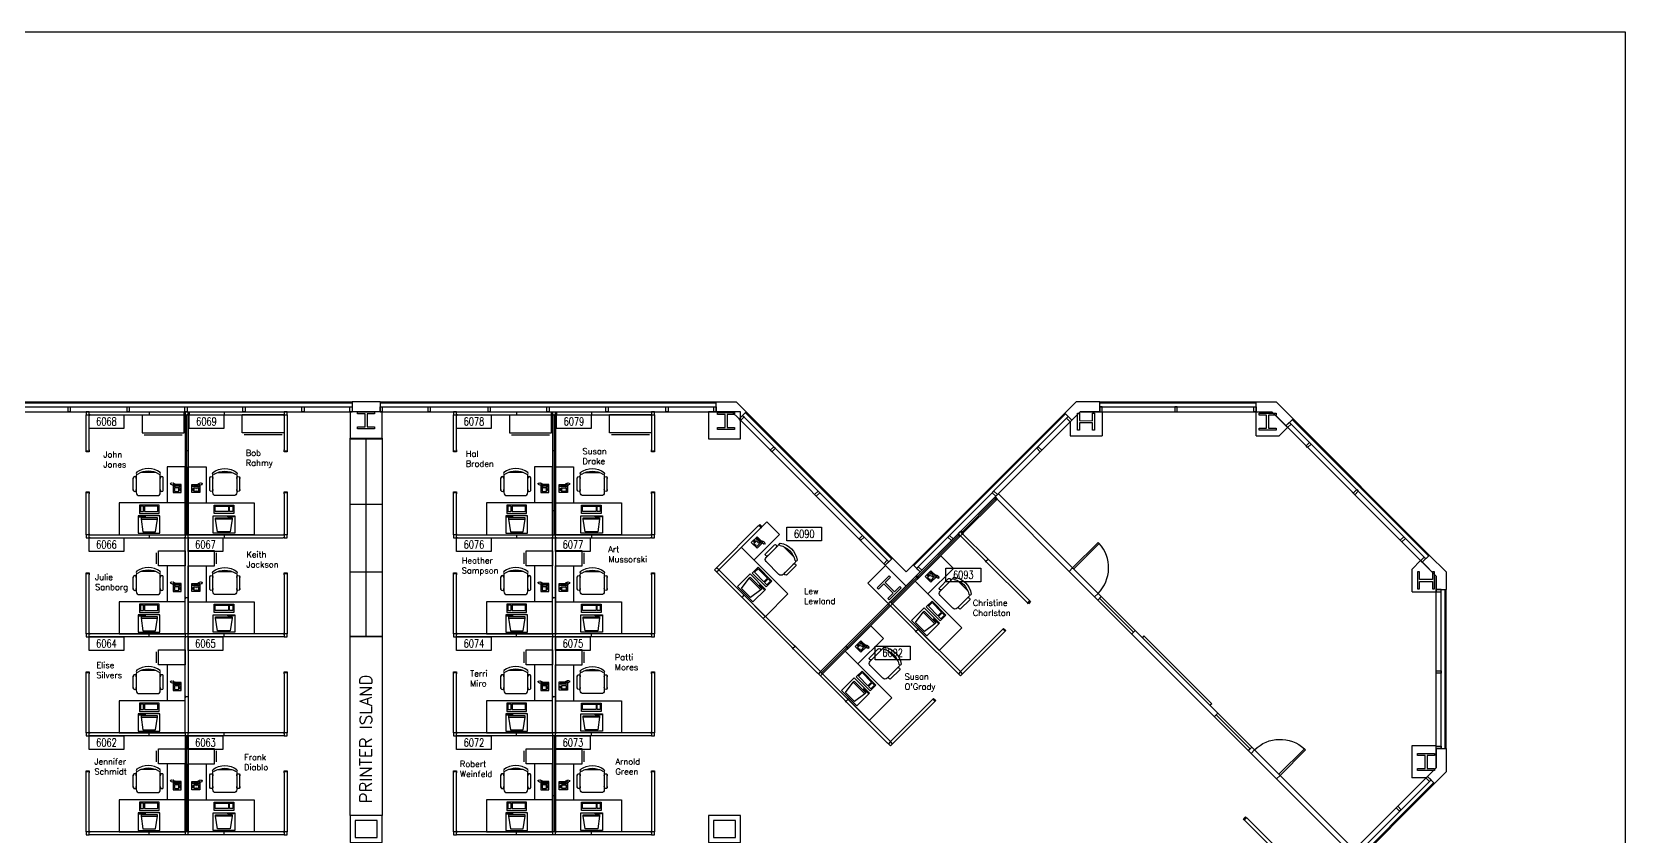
# Model space of a CAD drawing. Header units: inches. Extents: x 619 to 14864, y 611 to 3754.
# Drawn here: x 9344 to 10938, y 2950 to 3754 of the extents above; entities that cross this region are included whole.
import ezdxf
from ezdxf.enums import TextEntityAlignment as Align

# ---------------------------------------------------------------- set-up
doc = ezdxf.new("R2010")
doc.units = ezdxf.units.IN
doc.header["$MEASUREMENT"] = 0
doc.layers.get('0').update_dxf_attribs({"linetype": 'CONTINUOUS'})
for name, color, linetype in [('CHAIRS', 4, 'CONTINUOUS'), ('CPU', 6, 'CONTINUOUS'), ('E-B-FURR', 6, 'CONTINUOUS'), ('E-B-GLAZ', 8, 'CONTINUOUS'), ('E-B-MULL', 8, 'CONTINUOUS'), ('E-B-SHEL', 2, 'CONTINUOUS'), ('E-C-HEAD', 5, 'CONTINUOUS'), ('E-F-DOOR', 3, 'CONTINUOUS'), ('E-S-COLM', 8, 'CONTINUOUS'), ('EMPLOYEE', 1, 'CONTINUOUS'), ('FILE_CABINETS', 1, 'CONTINUOUS'), ('Frame', 10, 'CONTINUOUS'), ('FURNITURE', 3, 'CONTINUOUS'), ('PANELS_201', 6, 'CONTINUOUS'), ('PHONES', 4, 'CONTINUOUS'), ('PRINTER_ISLAND', 7, 'CONTINUOUS'), ('RMNUM', 40, 'CONTINUOUS')]:
    doc.layers.add(name, color=color, linetype=linetype)
doc.styles.add('ARCHITXT', font='simplex.shx')
doc.styles.add('ROMANS', font='romans', dxfattribs={"width": 0.75, "height": 8})

# ---------------------------------------------------------------- blocks, each defined once
blk = doc.blocks.new('DR-36')
for p, q in [((0, 36), (0, 0)), ((0, 36), (1.5, 36)), ((1.5, 36), (1.5, 0)), ((0, 0), (1.5, 0))]:
    blk.add_line(p, q)
blk.add_arc((0, 0), 36, 0, 87.6141)
blk = doc.blocks.new('RMNUM')
at = {"layer": 'RMNUM'}
blk.add_lwpolyline([(-16.33354, 6.674702), (18.388073, 6.674702), (18.388073, -6.982766), (-16.33354, -6.982766), (-16.33354, 6.674702)], dxfattribs=at)
at = {"layer": 'RMNUM', "style": 'ROMANS', "width": 0.75}
blk.add_attdef('NUMBER', text='', height=8, dxfattribs=at).set_placement((1.027267, 0.114097), align=Align.MIDDLE_CENTER)
blk = doc.blocks.new('RECTANG')
for p, q in [((1, 1), (0, 1)), ((0, 1), (0, 0)), ((1, 0), (1, 1)), ((0, 0), (1, 0))]:
    blk.add_line(p, q)
blk = doc.blocks.new('IBMAT', base_point=(61, 306))
for p, q in [((75, 307), (75, 306)), ((81, 307), (75, 307)), ((81, 306), (81, 307))]:
    blk.add_line(p, q)
at = {"xscale": 21, "yscale": 17, "zscale": 21}
blk.add_blockref('RECTANG', (61, 306), dxfattribs=at)
blk = doc.blocks.new('KEYBOARD', base_point=(60, 294))
for p, xscale, yscale, zscale in [((60, 294), 19, 8, 19), ((61, 295), 13, 5, 13), ((75, 295), 3, 5, 3)]:
    blk.add_blockref('RECTANG', p, dxfattribs=dict(xscale=xscale, yscale=yscale, zscale=zscale))
blk = doc.blocks.new('COMPUTER')
for p, q in [((-6.6, 16.2), (-8.5, 3.5)), ((6.1, 16.2), (-6.6, 16.2)), ((8, 3.5), (6.1, 16.2)), ((-8.5, 3.5), (-8.5, 2)), ((8, 3.5), (-8.5, 3.5)), ((-8.5, 2), (8, 2)), ((8, 2), (8, 3.5))]:
    blk.add_line(p, q)
at = {"xscale": 1.033846153846154, "yscale": 1.033846153846154, "zscale": 1.033846153846154}
for name, p in [('IBMAT', (-10.9, 0)), ('KEYBOARD', (-10, -10.5))]:
    blk.add_blockref(name, p, dxfattribs=at)
blk = doc.blocks.new('DESK2')
for p, q in [((33, 0), (-33, 0)), ((-33, 0), (-33, -68)), ((33, -32), (33, 0)), ((-33, -32), (33, -32)), ((-15, -68), (-15, -32)), ((-33, -68), (-15, -68))]:
    blk.add_line(p, q)
blk = doc.blocks.new('CHAIR7')
for p, q in [((0, 9), (0, -9)), ((20, 12), (3, 12)), ((5.1, 15), (17.9, 15)), ((23, -7.4), (23, 7.4)), ((3, -12), (20, -12)), ((5.1, -15), (17.9, -15))]:
    blk.add_line(p, q)
for centre, radius, start, end in [((3, 9), 3, 90, 180), ((5.6, 13.5), 1.56, 73.7398, 286.2602), ((17.4, 13.5), 1.56, 253.7398, 106.2602), ((20, 9), 3, 62.4156, 90), ((22.3, 11.1), 1.1, 53.3099, 212.0274), ((4.8, 0), 19.6, 327.5758, 32.4242), ((7, 0), 20, 323.1301, 36.8699), ((3, -9), 3, 180, 270), ((5.6, -13.5), 1.56, 73.7398, 286.2602), ((17.4, -13.5), 1.56, 253.7398, 106.2602), ((20, -9), 3, 270, 297.5844), ((22.3, -11.1), 1.1, 147.9726, 306.6901)]:
    blk.add_arc(centre, radius, start, end)
blk = doc.blocks.new('FNPHONE')
for p, q in [((-9.1, 0.2), (-9.7, 0)), ((-8.9, 0.6), (-9.5, 0.4)), ((-8.7, 1), (-9.3, 0.8)), ((-8.5, 1.4), (-9.1, 1.2)), ((-8.3, 1.8), (-8.9, 1.6)), ((-7.1, 0.6), (-7.5, -0.6)), ((-7.3, 6.5), (-7.3, 1.5)), ((-6.3, 6.5), (-6.3, 1.5)), ((-3.9, 4.8), (-3.9, 4.8)), ((-3.9, 3.9), (-3.9, 3.9)), ((-3.9, 3), (-3.9, 3)), ((-3.9, 2), (-3.9, 2)), ((-2.9, 4.8), (-2.9, 4.8)), ((-2.9, 3.9), (-2.9, 3.9)), ((-2.9, 3), (-2.9, 3)), ((-2.9, 2), (-2.9, 2)), ((-2, 4.8), (-2, 4.8)), ((-2, 3.9), (-2, 3.9)), ((-2, 3), (-2, 3)), ((-2, 2), (-2, 2)), ((-9.3, -0.2), (-9.9, -0.4)), ((-9.3, -0.6), (-9.9, -0.8)), ((-9.3, -1), (-9.9, -1.2)), ((-9.3, -1.4), (-9.9, -1.6)), ((-9.1, -1.8), (-9.7, -2)), ((-8.9, -2.2), (-9.5, -2.4)), ((-8.4, -2.5), (-9, -2.7)), ((-7.9, -2), (-8.5, -2.2)), ((-7.7, -1.6), (-8.3, -1.8)), ((-7.5, -1.2), (-8.1, -1.4)), ((-7.3, -0.8), (-7.9, -1))]:
    blk.add_line(p, q)
for centre, start, end in [((-6.8, 6.5), 298.4915, 241.5085), ((-6.8, 1.5), 118.4915, 61.5085)]:
    blk.add_arc(centre, 1.05, start, end)
for p, xscale, yscale, zscale in [((-8.2, 0), 8.20528234483245, 8.104073169521023, 8.20528234483245), ((-4.8, 1.3), 3.75, 4.375, 3.75), ((-4, 6.7), 2.03125, 0.46875, 2.03125)]:
    blk.add_blockref('RECTANG', p, dxfattribs=dict(xscale=xscale, yscale=yscale, zscale=zscale))
blk = doc.blocks.new('FC15X27A')
for p, q in [((7.53125, 0), (-7.53125, 0)), ((-7.53125, 0), (-7.53125, -26.5)), ((7.53125, -26.5), (7.53125, 0)), ((-7.53125, -26.5), (7.53125, -26.5)), ((-5.53125, -28.5), (5.53125, -28.5))]:
    blk.add_line(p, q)
blk = doc.blocks.new('FC42X18D')
for p, q in [((-21, 0), (-21, -18)), ((-21, 0), (21, 0)), ((21, -18), (21, 0)), ((-21, -18), (21, -18)), ((-19, -20), (19, -20))]:
    blk.add_line(p, q)

msp = doc.modelspace()

# ---------------------------------------------------------------- linework, layer by layer
at = {"layer": 'E-B-FURR'}
for p, q in [((9332.6, 3374), (9664.6, 3374)), ((9692.6, 3374), (10028.6, 3374)), ((10051.6, 3366.9), (10198.1, 3220.4)), ((10392.7, 3374), (10232.8, 3214)), ((10382.6, 3363.9), (10382.6, 3350)), ((10392.7, 3374), (10568.6, 3374)), ((10414.6, 3374), (10414.6, 3350)), ((10591.6, 3366.9), (10741.6, 3216.9)), ((10382.6, 3350), (10414.6, 3350)), ((10568.6, 3350), (10591.6, 3350)), ((10591.6, 3350), (10600, 3358.5)), ((10308.4, 3289.7), (10307.5, 3288.7)), ((10309.6, 3286.6), (10307.5, 3288.7)), ((10381.7, 3214.5), (10309.6, 3286.6)), ((10310, 3291.3), (10311, 3292.2)), ((10313.1, 3290.1), (10311, 3292.2)), ((10385.2, 3218), (10313.1, 3290.1)), ((10668.3, 3290.2), (10664.8, 3293.7)), ((10724.6, 3216.9), (10733.1, 3225.4)), ((10180.4, 3202.7), (10201, 3182.2)), ((10724.6, 3194), (10724.6, 3216.9)), ((10563.6, 3032.6), (10407.2, 3189)), ((10567.1, 3036.1), (10410.7, 3192.5)), ((10748.6, 3018.1), (10748.6, 3194)), ((10524.4, 3082.2), (10456.5, 3150.1)), ((10748.6, 3040), (10724.5, 3040)), ((10724.5, 3040), (10724.5, 3008)), ((10748.6, 3018.1), (10588.6, 2858.1)), ((10663.3, 2932.9), (10589.1, 3007.1)), ((10666.8, 2936.4), (10592.6, 3010.6)), ((10738.6, 3008), (10724.5, 3008))]:
    msp.add_line(p, q, dxfattribs=at)
for points in [[(9694.6, 3374), (9662.6, 3374), (9662.6, 3347), (9694.6, 3347)], [(10053.2, 3374), (10021.2, 3374), (10021.2, 3347), (10053.2, 3347)], [(9694.6, 2970.6), (9662.6, 2970.6), (9662.6, 2943.6), (9694.6, 2943.6)], [(9689.6, 2965.6), (9667.6, 2965.6), (9667.6, 2948.6), (9689.6, 2948.6)], [(10053.2, 2970.6), (10021.2, 2970.6), (10021.2, 2943.6), (10053.2, 2943.6)], [(10048.2, 2965.6), (10026.2, 2965.6), (10026.2, 2948.6), (10048.2, 2948.6)]]:
    msp.add_lwpolyline(points, close=True, dxfattribs=at)
for points in [[(10568.6, 3350), (10568.6, 3374), (10584.5, 3374), (10591.6, 3366.9)], [(10180.4, 3202.7), (10198.1, 3220.4)], [(10218.6, 3199.9), (10198.1, 3220.4)], [(10385.2, 3218), (10381.7, 3214.5)], [(10724.6, 3194), (10748.6, 3194), (10748.6, 3209.9), (10741.6, 3216.9)], [(10201, 3182.2), (10218.6, 3199.9)], [(10410.7, 3192.5), (10407.2, 3189)], [(10456.5, 3150.1), (10455, 3148.5)], [(10524.4, 3082.2), (10522.9, 3080.7)], [(10567.1, 3036.1), (10563.6, 3032.6)], [(10592.6, 3010.6), (10589.1, 3007.1)]]:
    msp.add_lwpolyline(points, dxfattribs=at)
at = {"layer": 'E-B-GLAZ'}
for p, q in [((9332.6, 3384), (9664.6, 3384)), ((9332.6, 3383), (9664.6, 3383)), ((9332.6, 3379), (9664.6, 3379)), ((9692.6, 3384), (10028.6, 3384)), ((9692.6, 3383), (10028.6, 3383)), ((9692.6, 3379), (10028.6, 3379)), ((10412.5, 3384), (10568.6, 3384)), ((10412.5, 3383), (10568.6, 3383)), ((10412.5, 3379), (10568.6, 3379)), ((10055.1, 3370.5), (10201.4, 3224.1)), ((10057.9, 3373.3), (10204.3, 3226.9)), ((10058.6, 3374), (10205, 3227.7)), ((10377.3, 3372.7), (10225.7, 3221.1)), ((10378, 3372), (10226.4, 3220.4)), ((10380.8, 3369.2), (10229.2, 3217.5)), ((10602.1, 3363.5), (10738.4, 3227.2)), ((10604.9, 3366.3), (10741.2, 3230)), ((10605.6, 3367), (10741.9, 3230.7)), ((10753.6, 3037.6), (10753.6, 3194)), ((10757.6, 3037.6), (10757.6, 3196.4)), ((10758.6, 3037.6), (10758.6, 3196.4)), ((10444.2, 3151.8), (10447.8, 3155.3)), ((10560.8, 3035.3), (10564.3, 3038.8)), ((10743.6, 3006.1), (10592.2, 2854.6)), ((10746.5, 3003.3), (10595, 2851.8)), ((10747.2, 3002.5), (10595.7, 2851.1))]:
    msp.add_line(p, q, dxfattribs=at)
for points in [[(10447.8, 3155.3), (10444.2, 3151.8), (10446.1, 3153.7), (10412.1, 3187.6), (10413.8, 3189.3), (10410.3, 3185.7)], [(10564.3, 3038.8), (10560.8, 3035.3), (10562.7, 3037.2), (10528.7, 3071.1), (10530.4, 3072.8), (10526.8, 3069.2)]]:
    msp.add_lwpolyline(points, dxfattribs=at)
at = {"layer": 'E-B-MULL'}
for points in [[(9382.9, 3379), (9382.9, 3374), (9380.6, 3374), (9380.6, 3379)], [(9441.9, 3379), (9441.9, 3374), (9439.6, 3374), (9439.6, 3379)], [(9499.8, 3379), (9499.8, 3374), (9497.5, 3374), (9497.5, 3379)], [(9557.6, 3379), (9557.6, 3374), (9555.4, 3374), (9555.4, 3379)], [(9616.6, 3379), (9616.6, 3374), (9614.4, 3374), (9614.4, 3379)], [(9664.6, 3379), (9664.6, 3374), (9662.4, 3374), (9662.4, 3379)], [(9694.9, 3379), (9694.9, 3374), (9692.6, 3374), (9692.6, 3379)], [(9742.9, 3379), (9742.9, 3374), (9740.6, 3374), (9740.6, 3379)], [(9802.9, 3379), (9802.9, 3374), (9800.6, 3374), (9800.6, 3379)], [(9861.8, 3379), (9861.8, 3374), (9859.5, 3374), (9859.5, 3379)], [(9920.6, 3379), (9920.6, 3374), (9918.4, 3374), (9918.4, 3379)], [(9980.6, 3379), (9980.6, 3374), (9978.4, 3374), (9978.4, 3379)], [(10028.6, 3379), (10028.6, 3374), (10026.4, 3374), (10026.4, 3379)], [(10412.5, 3379), (10412.5, 3374), (10414.8, 3374), (10414.8, 3379)], [(10487.5, 3379), (10487.5, 3374), (10489.8, 3374), (10489.8, 3379)], [(10568.6, 3379), (10568.6, 3374), (10566.4, 3374), (10566.4, 3379)], [(10056.7, 3368.9), (10053.2, 3365.3), (10051.6, 3366.9), (10055.1, 3370.5)], [(10379.2, 3367.6), (10382.7, 3364.1), (10384.3, 3365.7), (10380.8, 3369.2)], [(10603.6, 3361.8), (10600.1, 3358.3), (10598.5, 3359.9), (10602, 3363.4)], [(10088, 3337.6), (10084.4, 3334), (10082.9, 3335.6), (10086.4, 3339.2)], [(10349.3, 3337.6), (10352.8, 3334), (10354.4, 3335.6), (10350.9, 3339.2)], [(10623.7, 3341.8), (10620.2, 3338.3), (10618.6, 3339.9), (10622.1, 3343.4)], [(10132.4, 3293.2), (10128.8, 3289.7), (10127.2, 3291.3), (10130.8, 3294.8)], [(10304.9, 3293.2), (10308.4, 3289.7), (10310, 3291.3), (10306.5, 3294.8)], [(10670.9, 3294.7), (10667.4, 3291.1), (10665.8, 3292.7), (10669.3, 3296.3)], [(10175.1, 3250.4), (10171.6, 3246.9), (10173.2, 3245.3), (10176.7, 3248.8)], [(10262.1, 3250.4), (10265.7, 3246.9), (10264.1, 3245.3), (10260.5, 3248.8)], [(10716.5, 3249.1), (10712.9, 3245.6), (10714.5, 3244), (10718.1, 3247.5)], [(10201.4, 3224.1), (10197.9, 3220.6), (10196.3, 3222.2), (10199.8, 3225.7)], [(10229.2, 3217.5), (10232.8, 3214), (10234.4, 3215.6), (10230.8, 3219.1)], [(10738.4, 3227.3), (10734.9, 3223.8), (10733.3, 3225.3), (10736.9, 3228.9)], [(10753.6, 3196.4), (10748.6, 3196.4), (10748.6, 3194.1), (10753.6, 3194.1)], [(10753.6, 3112.9), (10748.6, 3112.9), (10748.6, 3115.1), (10753.6, 3115.1)], [(10753.6, 3037.6), (10748.6, 3037.6), (10748.6, 3039.8), (10753.6, 3039.8)], [(10742.1, 3004.5), (10738.5, 3008), (10740.1, 3009.6), (10743.6, 3006.1)], [(10712.2, 2974.7), (10708.7, 2978.2), (10710.3, 2979.8), (10713.8, 2976.2)]]:
    msp.add_lwpolyline(points, close=True, dxfattribs=at)
at = {"layer": 'E-B-SHEL'}
for p, q in [((9664.6, 3384), (9664.6, 3374)), ((9692.6, 3384), (9664.6, 3384)), ((9692.6, 3384), (9692.6, 3374)), ((10028.6, 3374), (10028.6, 3384)), ((10028.6, 3384), (10048.6, 3384)), ((10058.6, 3374), (10048.6, 3384)), ((10377.3, 3372.7), (10388.6, 3384)), ((10412.5, 3384), (10388.6, 3384)), ((10412.5, 3374), (10412.5, 3384)), ((10568.6, 3374), (10568.6, 3384)), ((10568.6, 3384), (10588.6, 3384)), ((10605.6, 3367), (10588.6, 3384)), ((9692.6, 3374), (9664.6, 3374)), ((10028.6, 3374), (10044.5, 3374)), ((10051.6, 3366.9), (10044.5, 3374)), ((10051.6, 3366.9), (10058.6, 3374)), ((10384.3, 3365.7), (10377.3, 3372.7)), ((10384.3, 3365.7), (10392.8, 3374)), ((10412.5, 3374), (10392.8, 3374)), ((10568.6, 3374), (10584.5, 3374)), ((10598.5, 3360), (10584.5, 3374)), ((10598.5, 3359.9), (10605.6, 3367)), ((10205, 3227.7), (10197.9, 3220.6)), ((10197.9, 3220.6), (10218.6, 3199.9)), ((10205, 3227.7), (10218.6, 3214)), ((10225.7, 3221.1), (10218.6, 3214)), ((10225.7, 3221.1), (10232.8, 3214)), ((10742, 3230.8), (10734.9, 3223.8)), ((10748.6, 3209.9), (10735, 3223.7)), ((10758.6, 3214), (10741.9, 3230.7)), ((10232.8, 3214), (10218.6, 3199.9)), ((10748.6, 3209.9), (10748.6, 3194)), ((10758.6, 3214), (10758.6, 3196.4)), ((10748.6, 3196.4), (10758.6, 3196.4)), ((10748.6, 3037.6), (10758.6, 3037.6)), ((10748.6, 3037.6), (10748.6, 3018.1)), ((10758.6, 3037.6), (10758.6, 3014)), ((10740.1, 3009.6), (10748.6, 3018.1)), ((10747.2, 3002.5), (10758.6, 3014)), ((10740.1, 3009.6), (10747.2, 3002.5))]:
    msp.add_line(p, q, dxfattribs=at)
at = {"layer": 'E-C-HEAD'}
for p, q in [((10381.6, 3214.5), (10407.1, 3189)), ((10410.6, 3192.5), (10385.2, 3218)), ((10589.1, 3007), (10563.6, 3032.5)), ((10567.2, 3036), (10592.6, 3010.6))]:
    msp.add_line(p, q, dxfattribs=at)
at = {"layer": 'E-S-COLM'}
for points in [[(9670.1, 3372.1), (9670.1, 3374.1), (9687.1, 3374), (9687.1, 3372), (9679.6, 3372.1), (9679.6, 3359.1), (9687.1, 3359), (9687.1, 3357), (9670.1, 3357.1), (9670.1, 3359.1), (9677.6, 3359.1), (9677.6, 3372.1)], [(10030.1, 3371.5), (10030.1, 3373.5), (10047.1, 3373.5), (10047.1, 3371.5), (10039.6, 3371.5), (10039.6, 3358.5), (10047.1, 3358.5), (10047.1, 3356.5), (10030.1, 3356.5), (10030.1, 3358.5), (10037.6, 3358.5), (10037.6, 3371.5)], [(10030.1, 3371.5), (10030.1, 3373.5), (10047.1, 3373.5), (10047.1, 3371.5), (10039.6, 3371.5), (10039.6, 3358.5), (10047.1, 3358.5), (10047.1, 3356.5), (10030.1, 3356.5), (10030.1, 3358.5), (10037.6, 3358.5), (10037.6, 3371.5)], [(10392.1, 3355.7), (10390.1, 3355.7), (10390.1, 3372.7), (10392.1, 3372.7), (10392.1, 3365.2), (10405.1, 3365.1), (10405.1, 3372.6), (10407.1, 3372.6), (10407.1, 3355.6), (10405.1, 3355.6), (10405.1, 3363.1), (10392.1, 3363.2)], [(10571.6, 3370.7), (10571.6, 3372.7), (10588.6, 3372.7), (10588.6, 3370.7), (10581.1, 3370.7), (10581.1, 3357.7), (10588.6, 3357.7), (10588.6, 3355.7), (10571.6, 3355.7), (10571.6, 3357.7), (10579.1, 3357.7), (10579.1, 3370.7)], [(10212.3, 3199.5), (10213.7, 3198.1), (10201.7, 3186.1), (10200.3, 3187.5), (10205.6, 3192.8), (10196.4, 3202), (10191.1, 3196.7), (10189.7, 3198.1), (10201.7, 3210.1), (10203.1, 3208.7), (10197.8, 3203.4), (10207, 3194.2)], [(10745.1, 3197), (10747.1, 3197), (10747.1, 3214), (10745.1, 3214), (10745.1, 3206.5), (10732.1, 3206.5), (10732.1, 3214), (10730.1, 3214), (10730.1, 3197), (10732.1, 3197), (10732.1, 3204.5), (10745.1, 3204.5)], [(10730.1, 3030.5), (10730.1, 3032.5), (10747.1, 3032.5), (10747.1, 3030.5), (10739.6, 3030.5), (10739.6, 3017.5), (10747.1, 3017.5), (10747.1, 3015.5), (10730.1, 3015.5), (10730.1, 3017.5), (10737.6, 3017.5), (10737.6, 3030.5)]]:
    msp.add_lwpolyline(points, close=True, dxfattribs=at)
at = {"layer": 'FILE_CABINETS'}
for p, q in [((9678.8, 3149.3), (9678.6, 3347.6)), ((9662.6, 3281.7), (9694.7, 3281.7)), ((9662.9, 3214.1), (9694.8, 3214.1))]:
    msp.add_line(p, q, dxfattribs=at)
msp.add_lwpolyline([(9662.6, 3149.3), (9662.6, 3347.6), (9694.6, 3347.6), (9694.9, 3149.3)], close=True, dxfattribs=at)
at = {"layer": 'Frame', "lineweight": -3}
msp.add_lwpolyline([(7993.6, 3753.9), (10937.7, 3753.9), (10937.7, 610.7), (7993.6, 610.7)], close=True, dxfattribs=at)
at = {"layer": 'PANELS_201', "linetype": 'Continuous'}
for p, q in [((9460.6, 3374), (9462.6, 3374)), ((9460.6, 3371), (9462.6, 3371)), ((9461.6, 3374), (9461.6, 3371)), ((9497.6, 3374), (9497.6, 3371)), ((9500.6, 3371), (9500.6, 3374)), ((9535.6, 3374), (9537.6, 3374)), ((9535.6, 3371), (9537.6, 3371)), ((9536.6, 3374), (9536.6, 3371)), ((9828.1, 3374), (9830.1, 3374)), ((9828.1, 3371), (9830.1, 3371)), ((9829.1, 3374), (9829.1, 3371)), ((9865.1, 3374), (9865.1, 3371)), ((9868.1, 3371), (9868.1, 3374)), ((9903.1, 3374), (9905.1, 3374)), ((9903.1, 3371), (9905.1, 3371)), ((9904.1, 3374), (9904.1, 3371)), ((10271, 3252.2), (10273.1, 3250.1)), ((10275.2, 3252.2), (10273.1, 3254.3)), ((9497.6, 3189), (9497.6, 3247)), ((9500.6, 3247), (9500.6, 3189)), ((9865.1, 3189), (9865.1, 3247)), ((9868.1, 3247), (9868.1, 3189)), ((10230.7, 3207.6), (10228.5, 3209.8)), ((9497.6, 3153), (9497.6, 3187)), ((9500.6, 3187), (9500.6, 3153)), ((9865.1, 3153), (9865.1, 3187)), ((9868.1, 3187), (9868.1, 3153)), ((9497.6, 3090), (9497.6, 3148)), ((9500.6, 3148), (9500.6, 3090)), ((9865.1, 3090), (9865.1, 3148)), ((9868.1, 3148), (9868.1, 3090)), ((9497.6, 3054), (9497.6, 3088)), ((9500.6, 3088), (9500.6, 3054)), ((9865.1, 3054), (9865.1, 3088)), ((9868.1, 3088), (9868.1, 3054))]:
    msp.add_line(p, q, dxfattribs=at)
for points in [[(9401.6, 3374), (9398.6, 3374), (9398.6, 3371)], [(9398.6, 3370), (9398.6, 3371), (9401.6, 3371), (9401.6, 3370)], [(9398.6, 3336), (9398.6, 3370)], [(9402.6, 3371), (9401.6, 3371), (9401.6, 3374), (9402.6, 3374)], [(9401.6, 3336), (9401.6, 3370)], [(9402.6, 3374), (9460.6, 3374)], [(9402.6, 3371), (9460.6, 3371)], [(9462.6, 3374), (9496.6, 3374)], [(9462.6, 3371), (9496.6, 3371)], [(9498.6, 3371), (9497.6, 3371), (9496.6, 3371), (9496.6, 3374), (9498.6, 3374)], [(9496.6, 3374), (9497.6, 3374), (9497.6, 3371), (9496.6, 3371)], [(9497.6, 3374), (9500.6, 3374)], [(9497.6, 3370), (9497.6, 3371), (9500.6, 3371), (9500.6, 3370)], [(9497.6, 3370), (9497.6, 3336)], [(9499.1, 3371), (9499.1, 3335)], [(9499.6, 3374), (9500.6, 3374), (9501.6, 3374), (9501.6, 3371), (9499.6, 3371)], [(9501.6, 3371), (9500.6, 3371), (9500.6, 3374), (9501.6, 3374)], [(9500.6, 3370), (9500.6, 3336)], [(9501.6, 3374), (9535.6, 3374)], [(9501.6, 3371), (9535.6, 3371)], [(9537.6, 3374), (9595.6, 3374)], [(9537.6, 3371), (9595.6, 3371)], [(9595.6, 3374), (9596.6, 3374), (9596.6, 3371), (9595.6, 3371)], [(9599.6, 3371), (9599.6, 3374), (9596.6, 3374)], [(9596.6, 3370), (9596.6, 3371), (9599.6, 3371), (9599.6, 3370)], [(9596.6, 3370), (9596.6, 3336)], [(9599.6, 3370), (9599.6, 3336)], [(9769.1, 3374), (9766.1, 3374), (9766.1, 3371)], [(9766.1, 3370), (9766.1, 3371), (9769.1, 3371), (9769.1, 3370)], [(9766.1, 3336), (9766.1, 3370)], [(9770.1, 3371), (9769.1, 3371), (9769.1, 3374), (9770.1, 3374)], [(9769.1, 3336), (9769.1, 3370)], [(9770.1, 3374), (9828.1, 3374)], [(9770.1, 3371), (9828.1, 3371)], [(9830.1, 3374), (9864.1, 3374)], [(9830.1, 3371), (9864.1, 3371)], [(9864.1, 3374), (9865.1, 3374), (9865.1, 3371), (9864.1, 3371)], [(9866.1, 3371), (9865.1, 3371), (9864.1, 3371), (9864.1, 3374), (9866.1, 3374)], [(9865.1, 3374), (9868.1, 3374)], [(9865.1, 3370), (9865.1, 3371), (9868.1, 3371), (9868.1, 3370)], [(9865.1, 3370), (9865.1, 3336)], [(9866.6, 3371), (9866.6, 3335)], [(9867.1, 3374), (9868.1, 3374), (9869.1, 3374), (9869.1, 3371), (9867.1, 3371)], [(9869.1, 3371), (9868.1, 3371), (9868.1, 3374), (9869.1, 3374)], [(9868.1, 3370), (9868.1, 3336)], [(9869.1, 3374), (9903.1, 3374)], [(9869.1, 3371), (9903.1, 3371)], [(9905.1, 3374), (9963.1, 3374)], [(9905.1, 3371), (9963.1, 3371)], [(9963.1, 3374), (9964.1, 3374), (9964.1, 3371), (9963.1, 3371)], [(9967.1, 3371), (9967.1, 3374), (9964.1, 3374)], [(9964.1, 3370), (9964.1, 3371), (9967.1, 3371), (9967.1, 3370)], [(9964.1, 3370), (9964.1, 3336)], [(9967.1, 3370), (9967.1, 3336)], [(9401.6, 3336), (9401.6, 3335), (9401.6, 3334), (9398.6, 3334), (9398.6, 3336)], [(9398.6, 3335), (9401.6, 3335)], [(9497.6, 3336), (9497.6, 3334)], [(9500.6, 3335), (9497.6, 3335)], [(9497.6, 3334), (9497.6, 3276)], [(9499.1, 3335), (9499.1, 3275)], [(9500.6, 3336), (9500.6, 3334)], [(9500.6, 3334), (9500.6, 3276)], [(9599.6, 3336), (9599.6, 3335), (9599.6, 3334), (9596.6, 3334), (9596.6, 3336)], [(9596.6, 3335), (9599.6, 3335)], [(9769.1, 3336), (9769.1, 3335), (9769.1, 3334), (9766.1, 3334), (9766.1, 3336)], [(9766.1, 3335), (9769.1, 3335)], [(9865.1, 3336), (9865.1, 3334)], [(9868.1, 3335), (9865.1, 3335)], [(9865.1, 3334), (9865.1, 3276)], [(9866.6, 3335), (9866.6, 3275)], [(9868.1, 3336), (9868.1, 3334)], [(9868.1, 3334), (9868.1, 3276)], [(9967.1, 3336), (9967.1, 3335), (9967.1, 3334), (9964.1, 3334), (9964.1, 3336)], [(9964.1, 3335), (9967.1, 3335)], [(9398.6, 3292), (9398.6, 3293), (9398.6, 3294), (9401.6, 3294), (9401.6, 3292)], [(9401.6, 3293), (9398.6, 3293)], [(9398.6, 3252), (9398.6, 3292)], [(9401.6, 3252), (9401.6, 3292)], [(9596.6, 3292), (9596.6, 3293), (9596.6, 3294), (9599.6, 3294), (9599.6, 3292)], [(9599.6, 3293), (9596.6, 3293)], [(9596.6, 3292), (9596.6, 3252)], [(9599.6, 3292), (9599.6, 3252)], [(9766.1, 3292), (9766.1, 3293), (9766.1, 3294), (9769.1, 3294), (9769.1, 3292)], [(9769.1, 3293), (9766.1, 3293)], [(9766.1, 3252), (9766.1, 3292)], [(9769.1, 3252), (9769.1, 3292)], [(9964.1, 3292), (9964.1, 3293), (9964.1, 3294), (9967.1, 3294), (9967.1, 3292)], [(9967.1, 3293), (9964.1, 3293)], [(9964.1, 3292), (9964.1, 3252)], [(9967.1, 3292), (9967.1, 3252)], [(10273.8, 3255), (10306.3, 3287.5)], [(10274.1, 3253.2), (10308.1, 3287.2)], [(10275.9, 3252.9), (10308.4, 3285.4)], [(10306.4, 3287.7), (10307.1, 3288.4), (10307.9, 3289), (10309.9, 3286.8), (10308.4, 3285.5)], [(10309.1, 3286.1), (10307.1, 3288.4)], [(9497.6, 3276), (9497.6, 3274)], [(9500.6, 3275), (9497.6, 3275)], [(9497.6, 3274), (9497.6, 3252)], [(9499.1, 3275), (9499.1, 3251)], [(9500.6, 3276), (9500.6, 3274)], [(9500.6, 3274), (9500.6, 3252)], [(9865.1, 3276), (9865.1, 3274)], [(9868.1, 3275), (9865.1, 3275)], [(9865.1, 3274), (9865.1, 3252)], [(9866.6, 3275), (9866.6, 3251)], [(9868.1, 3276), (9868.1, 3274)], [(9868.1, 3274), (9868.1, 3252)], [(9401.6, 3252), (9401.6, 3251), (9398.6, 3251), (9398.6, 3252)], [(9398.6, 3251), (9398.6, 3248), (9401.6, 3248)], [(9402.6, 3248), (9401.6, 3248), (9401.6, 3251), (9402.6, 3251)], [(9402.6, 3251), (9460.6, 3251)], [(9460.6, 3251), (9462.6, 3251)], [(9461.6, 3251), (9461.6, 3248)], [(9462.6, 3251), (9496.6, 3251)], [(9496.6, 3251), (9497.6, 3251), (9497.6, 3248), (9496.6, 3248)], [(9497.6, 3252), (9497.6, 3251), (9500.6, 3251), (9500.6, 3252)], [(9501.6, 3248), (9500.6, 3248), (9500.6, 3251), (9501.6, 3251)], [(9501.6, 3251), (9535.6, 3251)], [(9535.6, 3251), (9537.6, 3251)], [(9536.6, 3251), (9536.6, 3248)], [(9537.6, 3251), (9595.6, 3251)], [(9595.6, 3251), (9596.6, 3251), (9596.6, 3248), (9595.6, 3248)], [(9599.6, 3252), (9599.6, 3251), (9596.6, 3251), (9596.6, 3252)], [(9596.6, 3248), (9599.6, 3248), (9599.6, 3251)], [(9769.1, 3252), (9769.1, 3251), (9766.1, 3251), (9766.1, 3252)], [(9766.1, 3251), (9766.1, 3248), (9769.1, 3248)], [(9770.1, 3248), (9769.1, 3248), (9769.1, 3251), (9770.1, 3251)], [(9770.1, 3251), (9828.1, 3251)], [(9828.1, 3251), (9830.1, 3251)], [(9829.1, 3251), (9829.1, 3248)], [(9830.1, 3251), (9864.1, 3251)], [(9864.1, 3251), (9865.1, 3251), (9865.1, 3248), (9864.1, 3248)], [(9865.1, 3252), (9865.1, 3251), (9868.1, 3251), (9868.1, 3252)], [(9869.1, 3248), (9868.1, 3248), (9868.1, 3251), (9869.1, 3251)], [(9869.1, 3251), (9903.1, 3251)], [(9903.1, 3251), (9905.1, 3251)], [(9904.1, 3251), (9904.1, 3248)], [(9905.1, 3251), (9963.1, 3251)], [(9963.1, 3251), (9964.1, 3251), (9964.1, 3248), (9963.1, 3248)], [(9967.1, 3252), (9967.1, 3251), (9964.1, 3251), (9964.1, 3252)], [(9964.1, 3248), (9967.1, 3248), (9967.1, 3251)], [(10029.8, 3218.9), (10070.8, 3260)], [(10032, 3216.8), (10073, 3257.8)], [(10070.8, 3260), (10071.6, 3260.7), (10072.3, 3261.4), (10074.4, 3259.3), (10073, 3257.8)], [(10073.7, 3258.5), (10071.6, 3260.7)], [(10229.2, 3210.5), (10270.3, 3251.5)], [(10229.6, 3208.7), (10272, 3251.1)], [(10273.8, 3250.8), (10273.1, 3250.1), (10272.4, 3249.4), (10270.3, 3251.5), (10271.7, 3252.9)], [(10270.3, 3251.5), (10271, 3252.2), (10273.1, 3250.1), (10272.4, 3249.4)], [(10271, 3252.2), (10273.1, 3254.3)], [(10272.4, 3253.6), (10273.1, 3254.3), (10273.8, 3255), (10275.9, 3252.9), (10274.5, 3251.5)], [(10275.9, 3252.9), (10275.2, 3252.2), (10273.1, 3254.3), (10273.8, 3255)], [(10273.8, 3249.4), (10273.1, 3250.1), (10275.2, 3252.2), (10275.9, 3251.5)], [(10300, 3227.4), (10275.9, 3251.5)], [(9402.6, 3248), (9460.6, 3248)], [(9460.6, 3248), (9462.6, 3248)], [(9462.6, 3248), (9496.6, 3248)], [(9497.6, 3247), (9497.6, 3248), (9500.6, 3248), (9500.6, 3247)], [(9501.6, 3248), (9535.6, 3248)], [(9535.6, 3248), (9537.6, 3248)], [(9537.6, 3248), (9595.6, 3248)], [(9770.1, 3248), (9828.1, 3248)], [(9828.1, 3248), (9830.1, 3248)], [(9830.1, 3248), (9864.1, 3248)], [(9865.1, 3247), (9865.1, 3248), (9868.1, 3248), (9868.1, 3247)], [(9869.1, 3248), (9903.1, 3248)], [(9903.1, 3248), (9905.1, 3248)], [(9905.1, 3248), (9963.1, 3248)], [(10231.4, 3208.3), (10272.4, 3249.4)], [(10297.8, 3225.3), (10273.8, 3249.4)], [(10032, 3216.8), (10031.3, 3216.1), (10029.1, 3218.2), (10029.8, 3218.9)], [(10299.2, 3223.9), (10297.8, 3225.3)], [(10298.5, 3224.6), (10300.7, 3226.7)], [(10340.3, 3182.9), (10299.2, 3223.9)], [(10301.4, 3226), (10300, 3227.4)], [(10342.4, 3185), (10301.4, 3226)], [(9398.6, 3211), (9398.6, 3212), (9398.6, 3213), (9401.6, 3213), (9401.6, 3211)], [(9401.6, 3212), (9398.6, 3212)], [(9398.6, 3153), (9398.6, 3211)], [(9401.6, 3153), (9401.6, 3211)], [(9596.6, 3211), (9596.6, 3212), (9596.6, 3213), (9599.6, 3213), (9599.6, 3211)], [(9599.6, 3212), (9596.6, 3212)], [(9596.6, 3211), (9596.6, 3153)], [(9599.6, 3211), (9599.6, 3153)], [(9766.1, 3211), (9766.1, 3212), (9766.1, 3213), (9769.1, 3213), (9769.1, 3211)], [(9769.1, 3212), (9766.1, 3212)], [(9766.1, 3153), (9766.1, 3211)], [(9769.1, 3153), (9769.1, 3211)], [(9964.1, 3211), (9964.1, 3212), (9964.1, 3213), (9967.1, 3213), (9967.1, 3211)], [(9967.1, 3212), (9964.1, 3212)], [(9964.1, 3211), (9964.1, 3153)], [(9967.1, 3211), (9967.1, 3153)], [(10029.1, 3218.2), (10027, 3216.1), (10029.1, 3214)], [(10029.8, 3213.3), (10029.1, 3214), (10031.3, 3216.1), (10032, 3215.4)], [(10053.9, 3189.3), (10029.8, 3213.3)], [(10056, 3191.4), (10032, 3215.4)], [(10203.8, 3185), (10227.8, 3209.1)], [(10204.1, 3183.2), (10229.6, 3208.7)], [(10205.9, 3182.9), (10229.9, 3206.9)], [(10227.8, 3209.1), (10228.5, 3209.8), (10229.2, 3210.5), (10231.4, 3208.3), (10229.9, 3206.9)], [(10227.8, 3209.1), (10229.2, 3210.5)], [(10228.5, 3209.8), (10230.7, 3207.6)], [(10229.9, 3206.9), (10231.4, 3208.3)], [(9497.6, 3189), (9497.6, 3187)], [(9500.6, 3188), (9497.6, 3188)], [(9500.6, 3189), (9500.6, 3187)], [(9865.1, 3189), (9865.1, 3187)], [(9868.1, 3188), (9865.1, 3188)], [(9868.1, 3189), (9868.1, 3187)], [(10055.3, 3187.8), (10053.9, 3189.3)], [(10054.6, 3188.5), (10056.7, 3190.7)], [(10075.1, 3168), (10055.3, 3187.8)], [(10057.4, 3190), (10056, 3191.4)], [(10077.2, 3170.2), (10057.4, 3190)], [(10159.2, 3140.5), (10200.2, 3181.5)], [(10159.6, 3138.7), (10202, 3181.1)], [(10161.4, 3138.3), (10202.4, 3179.4)], [(10200.2, 3181.5), (10201, 3182.2), (10203.1, 3180.1), (10202.4, 3179.4)], [(10201, 3182.2), (10203.1, 3184.3)], [(10205.9, 3182.9), (10205.2, 3182.2), (10203.1, 3184.3), (10203.8, 3185)], [(10203.8, 3179.4), (10203.1, 3180.1), (10205.2, 3182.2), (10205.9, 3181.5)], [(10227.8, 3155.3), (10203.8, 3179.4)], [(10229.9, 3157.4), (10205.9, 3181.5)], [(10341.7, 3185.7), (10342.4, 3185), (10343.1, 3184.3), (10341, 3182.2), (10339.6, 3183.6)], [(10340.3, 3182.9), (10342.4, 3185)], [(10076.5, 3166.6), (10075.1, 3168)], [(10075.8, 3167.3), (10077.9, 3169.5)], [(10104.8, 3138.3), (10076.5, 3166.6)], [(10078.6, 3168.7), (10077.2, 3170.2)], [(10106.9, 3140.5), (10078.6, 3168.7)], [(10229.2, 3153.9), (10227.8, 3155.3)], [(10228.5, 3154.6), (10230.7, 3156.7)], [(10231.4, 3156), (10229.9, 3157.4)], [(10272.4, 3115), (10231.4, 3156)], [(10314.8, 3156), (10273.8, 3115)], [(10314.8, 3156), (10315.5, 3156.7), (10316.2, 3157.4), (10318.3, 3155.3), (10316.9, 3153.9)], [(10317.6, 3154.6), (10315.5, 3156.7)], [(9401.6, 3153), (9401.6, 3152), (9398.6, 3152), (9398.6, 3153)], [(9398.6, 3152), (9398.6, 3149), (9401.6, 3149)], [(9402.6, 3149), (9401.6, 3149), (9401.6, 3152), (9402.6, 3152)], [(9460.6, 3152), (9402.6, 3152)], [(9460.6, 3149), (9402.6, 3149)], [(9462.6, 3152), (9460.6, 3152)], [(9462.6, 3149), (9460.6, 3149)], [(9461.6, 3149), (9461.6, 3152)], [(9496.6, 3152), (9462.6, 3152)], [(9496.6, 3149), (9462.6, 3149)], [(9496.6, 3152), (9497.6, 3152), (9497.6, 3149), (9496.6, 3149)], [(9500.6, 3153), (9500.6, 3152), (9497.6, 3152), (9497.6, 3153)], [(9500.6, 3148), (9500.6, 3149), (9497.6, 3149), (9497.6, 3148)], [(9501.6, 3149), (9500.6, 3149), (9500.6, 3152), (9501.6, 3152)], [(9535.6, 3152), (9501.6, 3152)], [(9535.6, 3149), (9501.6, 3149)], [(9537.6, 3152), (9535.6, 3152)], [(9537.6, 3149), (9535.6, 3149)], [(9536.6, 3149), (9536.6, 3152)], [(9595.6, 3152), (9537.6, 3152)], [(9595.6, 3149), (9537.6, 3149)], [(9595.6, 3152), (9596.6, 3152), (9596.6, 3149), (9595.6, 3149)], [(9599.6, 3153), (9599.6, 3152), (9596.6, 3152), (9596.6, 3153)], [(9596.6, 3149), (9599.6, 3149), (9599.6, 3152)], [(9769.1, 3153), (9769.1, 3152), (9766.1, 3152), (9766.1, 3153)], [(9766.1, 3152), (9766.1, 3149), (9769.1, 3149)], [(9770.1, 3149), (9769.1, 3149), (9769.1, 3152), (9770.1, 3152)], [(9828.1, 3152), (9770.1, 3152)], [(9828.1, 3149), (9770.1, 3149)], [(9830.1, 3152), (9828.1, 3152)], [(9830.1, 3149), (9828.1, 3149)], [(9829.1, 3149), (9829.1, 3152)], [(9864.1, 3152), (9830.1, 3152)], [(9864.1, 3149), (9830.1, 3149)], [(9864.1, 3152), (9865.1, 3152), (9865.1, 3149), (9864.1, 3149)], [(9868.1, 3153), (9868.1, 3152), (9865.1, 3152), (9865.1, 3153)], [(9868.1, 3148), (9868.1, 3149), (9865.1, 3149), (9865.1, 3148)], [(9869.1, 3149), (9868.1, 3149), (9868.1, 3152), (9869.1, 3152)], [(9903.1, 3152), (9869.1, 3152)], [(9903.1, 3149), (9869.1, 3149)], [(9905.1, 3152), (9903.1, 3152)], [(9905.1, 3149), (9903.1, 3149)], [(9904.1, 3149), (9904.1, 3152)], [(9963.1, 3152), (9905.1, 3152)], [(9963.1, 3149), (9905.1, 3149)], [(9963.1, 3152), (9964.1, 3152), (9964.1, 3149), (9963.1, 3149)], [(9967.1, 3153), (9967.1, 3152), (9964.1, 3152), (9964.1, 3153)], [(9964.1, 3149), (9967.1, 3149), (9967.1, 3152)], [(10105.5, 3137.6), (10107.6, 3139.8)], [(10108.3, 3139), (10106.9, 3140.5)], [(10132.4, 3115), (10108.3, 3139)], [(10133.8, 3115), (10157.8, 3139)], [(10157.8, 3139), (10159.2, 3140.5)], [(10158.5, 3139.8), (10160.7, 3137.6)], [(10270.3, 3112.9), (10229.2, 3153.9)], [(10316.9, 3153.9), (10275.9, 3112.9)], [(10106.2, 3136.9), (10104.8, 3138.3)], [(10130.2, 3112.9), (10106.2, 3136.9)], [(10134.1, 3113.2), (10159.6, 3138.7)], [(10135.9, 3112.9), (10159.9, 3136.9)], [(10159.9, 3136.9), (10161.4, 3138.3)], [(9398.6, 3112), (9398.6, 3113), (9398.6, 3114), (9401.6, 3114), (9401.6, 3112)], [(9401.6, 3113), (9398.6, 3113)], [(9398.6, 3054), (9398.6, 3112)], [(9401.6, 3054), (9401.6, 3112)], [(9596.6, 3112), (9596.6, 3113), (9596.6, 3114), (9599.6, 3114), (9599.6, 3112)], [(9599.6, 3113), (9596.6, 3113)], [(9596.6, 3112), (9596.6, 3054)], [(9599.6, 3112), (9599.6, 3054)], [(9766.1, 3112), (9766.1, 3113), (9766.1, 3114), (9769.1, 3114), (9769.1, 3112)], [(9769.1, 3113), (9766.1, 3113)], [(9766.1, 3054), (9766.1, 3112)], [(9769.1, 3054), (9769.1, 3112)], [(9964.1, 3112), (9964.1, 3113), (9964.1, 3114), (9967.1, 3114), (9967.1, 3112)], [(9967.1, 3113), (9964.1, 3113)], [(9964.1, 3112), (9964.1, 3054)], [(9967.1, 3112), (9967.1, 3054)], [(10132.4, 3115), (10133.1, 3114.3), (10131, 3112.2), (10130.2, 3112.9)], [(10133.1, 3110.1), (10131, 3112.2)], [(10135.9, 3112.9), (10135.2, 3112.2), (10133.1, 3114.3), (10133.8, 3115)], [(10133.8, 3109.3), (10133.1, 3110.1), (10135.2, 3112.2), (10135.9, 3111.5)], [(10157.8, 3085.3), (10133.8, 3109.3)], [(10159.9, 3087.4), (10135.9, 3111.5)], [(10272.4, 3115), (10273.1, 3114.3), (10271, 3112.2), (10270.3, 3112.9)], [(10271, 3112.2), (10273.1, 3110.1), (10275.2, 3112.2)], [(10275.9, 3112.9), (10275.2, 3112.2), (10273.1, 3114.3), (10273.8, 3115)], [(9497.6, 3090), (9497.6, 3088)], [(9500.6, 3089), (9497.6, 3089)], [(9500.6, 3090), (9500.6, 3088)], [(9865.1, 3090), (9865.1, 3088)], [(9868.1, 3089), (9865.1, 3089)], [(9868.1, 3090), (9868.1, 3088)], [(10159.2, 3083.9), (10157.8, 3085.3)], [(10158.5, 3084.6), (10160.7, 3086.7)], [(10200.2, 3042.9), (10159.2, 3083.9)], [(10161.4, 3086), (10159.9, 3087.4)], [(10202.4, 3045), (10161.4, 3086)], [(10244.8, 3086), (10203.8, 3045)], [(10246.9, 3083.9), (10205.9, 3042.9)], [(10244.8, 3086), (10245.5, 3086.7), (10246.2, 3087.4), (10248.3, 3085.3), (10246.9, 3083.9)], [(10247.6, 3084.6), (10245.5, 3086.7)], [(9401.6, 3054), (9401.6, 3053), (9398.6, 3053), (9398.6, 3054)], [(9398.6, 3053), (9398.6, 3050), (9401.6, 3050)], [(9402.6, 3050), (9401.6, 3050), (9401.6, 3053), (9402.6, 3053)], [(9460.6, 3053), (9402.6, 3053)], [(9460.6, 3050), (9402.6, 3050)], [(9462.6, 3053), (9460.6, 3053)], [(9462.6, 3050), (9460.6, 3050)], [(9461.6, 3050), (9461.6, 3053)], [(9496.6, 3053), (9462.6, 3053)], [(9496.6, 3050), (9462.6, 3050)], [(9496.6, 3053), (9497.6, 3053), (9497.6, 3050), (9496.6, 3050)], [(9500.6, 3054), (9500.6, 3053), (9497.6, 3053), (9497.6, 3054)], [(9500.6, 3049), (9500.6, 3050), (9497.6, 3050), (9497.6, 3049)], [(9497.6, 3049), (9497.6, 2991)], [(9499.1, 3050), (9499.1, 2990)], [(9501.6, 3050), (9500.6, 3050), (9500.6, 3053), (9501.6, 3053)], [(9500.6, 3049), (9500.6, 2991)], [(9535.6, 3053), (9501.6, 3053)], [(9535.6, 3050), (9501.6, 3050)], [(9537.6, 3053), (9535.6, 3053)], [(9537.6, 3050), (9535.6, 3050)], [(9536.6, 3050), (9536.6, 3053)], [(9595.6, 3053), (9537.6, 3053)], [(9595.6, 3050), (9537.6, 3050)], [(9595.6, 3053), (9596.6, 3053), (9596.6, 3050), (9595.6, 3050)], [(9599.6, 3054), (9599.6, 3053), (9596.6, 3053), (9596.6, 3054)], [(9596.6, 3050), (9599.6, 3050), (9599.6, 3053)], [(9769.1, 3054), (9769.1, 3053), (9766.1, 3053), (9766.1, 3054)], [(9766.1, 3053), (9766.1, 3050), (9769.1, 3050)], [(9770.1, 3050), (9769.1, 3050), (9769.1, 3053), (9770.1, 3053)], [(9828.1, 3053), (9770.1, 3053)], [(9828.1, 3050), (9770.1, 3050)], [(9830.1, 3053), (9828.1, 3053)], [(9830.1, 3050), (9828.1, 3050)], [(9829.1, 3050), (9829.1, 3053)], [(9864.1, 3053), (9830.1, 3053)], [(9864.1, 3050), (9830.1, 3050)], [(9864.1, 3053), (9865.1, 3053), (9865.1, 3050), (9864.1, 3050)], [(9868.1, 3054), (9868.1, 3053), (9865.1, 3053), (9865.1, 3054)], [(9868.1, 3049), (9868.1, 3050), (9865.1, 3050), (9865.1, 3049)], [(9865.1, 3049), (9865.1, 2991)], [(9866.6, 3050), (9866.6, 2990)], [(9869.1, 3050), (9868.1, 3050), (9868.1, 3053), (9869.1, 3053)], [(9868.1, 3049), (9868.1, 2991)], [(9903.1, 3053), (9869.1, 3053)], [(9903.1, 3050), (9869.1, 3050)], [(9905.1, 3053), (9903.1, 3053)], [(9905.1, 3050), (9903.1, 3050)], [(9904.1, 3050), (9904.1, 3053)], [(9963.1, 3053), (9905.1, 3053)], [(9963.1, 3050), (9905.1, 3050)], [(9963.1, 3053), (9964.1, 3053), (9964.1, 3050), (9963.1, 3050)], [(9967.1, 3054), (9967.1, 3053), (9964.1, 3053), (9964.1, 3054)], [(9964.1, 3050), (9967.1, 3050), (9967.1, 3053)], [(10202.4, 3045), (10203.1, 3044.3), (10201, 3042.2), (10200.2, 3042.9)], [(10205.9, 3042.9), (10205.2, 3042.2), (10203.1, 3044.3), (10203.8, 3045)], [(10201, 3042.2), (10203.1, 3040.1), (10205.2, 3042.2)], [(9398.6, 3013), (9398.6, 3014), (9398.6, 3015), (9401.6, 3015), (9401.6, 3013)], [(9401.6, 3014), (9398.6, 3014)], [(9398.6, 2955), (9398.6, 3013)], [(9401.6, 2955), (9401.6, 3013)], [(9596.6, 3013), (9596.6, 3014), (9596.6, 3015), (9599.6, 3015), (9599.6, 3013)], [(9599.6, 3014), (9596.6, 3014)], [(9596.6, 3013), (9596.6, 2955)], [(9599.6, 3013), (9599.6, 2955)], [(9766.1, 3013), (9766.1, 3014), (9766.1, 3015), (9769.1, 3015), (9769.1, 3013)], [(9769.1, 3014), (9766.1, 3014)], [(9766.1, 2955), (9766.1, 3013)], [(9769.1, 2955), (9769.1, 3013)], [(9964.1, 3013), (9964.1, 3014), (9964.1, 3015), (9967.1, 3015), (9967.1, 3013)], [(9967.1, 3014), (9964.1, 3014)], [(9964.1, 3013), (9964.1, 2955)], [(9967.1, 3013), (9967.1, 2955)], [(9497.6, 2991), (9497.6, 2989)], [(9500.6, 2990), (9497.6, 2990)], [(9497.6, 2989), (9497.6, 2955)], [(9499.1, 2990), (9499.1, 2954)], [(9500.6, 2991), (9500.6, 2989)], [(9500.6, 2989), (9500.6, 2955)], [(9865.1, 2991), (9865.1, 2989)], [(9868.1, 2990), (9865.1, 2990)], [(9865.1, 2989), (9865.1, 2955)], [(9866.6, 2990), (9866.6, 2954)], [(9868.1, 2991), (9868.1, 2989)], [(9868.1, 2989), (9868.1, 2955)], [(10557.5, 2965.6), (10556.8, 2966.3), (10556.1, 2967), (10558.2, 2969.2), (10559.6, 2967.7)], [(10558.9, 2968.5), (10556.8, 2966.3)], [(10598.5, 2924.6), (10557.5, 2965.6)], [(10600.7, 2926.7), (10559.6, 2967.7)], [(9401.6, 2955), (9401.6, 2954), (9398.6, 2954), (9398.6, 2955)], [(9398.6, 2954), (9398.6, 2951), (9401.6, 2951)], [(9402.6, 2951), (9401.6, 2951), (9401.6, 2954), (9402.6, 2954)], [(9460.6, 2954), (9402.6, 2954)], [(9460.6, 2951), (9402.6, 2951)], [(9462.6, 2954), (9460.6, 2954)], [(9462.6, 2951), (9460.6, 2951)], [(9461.6, 2951), (9461.6, 2954)], [(9496.6, 2954), (9462.6, 2954)], [(9496.6, 2951), (9462.6, 2951)], [(9496.6, 2954), (9497.6, 2954), (9497.6, 2951), (9496.6, 2951)], [(9500.6, 2955), (9500.6, 2954), (9497.6, 2954), (9497.6, 2955)], [(9500.6, 2951), (9497.6, 2951)], [(9501.6, 2951), (9500.6, 2951), (9500.6, 2954), (9501.6, 2954)], [(9535.6, 2954), (9501.6, 2954)], [(9535.6, 2951), (9501.6, 2951)], [(9537.6, 2954), (9535.6, 2954)], [(9537.6, 2951), (9535.6, 2951)], [(9536.6, 2951), (9536.6, 2954)], [(9595.6, 2954), (9537.6, 2954)], [(9595.6, 2951), (9537.6, 2951)], [(9595.6, 2954), (9596.6, 2954), (9596.6, 2951), (9595.6, 2951)], [(9599.6, 2955), (9599.6, 2954), (9596.6, 2954), (9596.6, 2955)], [(9596.6, 2951), (9599.6, 2951), (9599.6, 2954)], [(9769.1, 2955), (9769.1, 2954), (9766.1, 2954), (9766.1, 2955)], [(9766.1, 2954), (9766.1, 2951), (9769.1, 2951)], [(9770.1, 2951), (9769.1, 2951), (9769.1, 2954), (9770.1, 2954)], [(9828.1, 2954), (9770.1, 2954)], [(9828.1, 2951), (9770.1, 2951)], [(9830.1, 2954), (9828.1, 2954)], [(9830.1, 2951), (9828.1, 2951)], [(9829.1, 2951), (9829.1, 2954)], [(9864.1, 2954), (9830.1, 2954)], [(9864.1, 2951), (9830.1, 2951)], [(9864.1, 2954), (9865.1, 2954), (9865.1, 2951), (9864.1, 2951)], [(9868.1, 2955), (9868.1, 2954), (9865.1, 2954), (9865.1, 2955)], [(9868.1, 2951), (9865.1, 2951)], [(9869.1, 2951), (9868.1, 2951), (9868.1, 2954), (9869.1, 2954)], [(9903.1, 2954), (9869.1, 2954)], [(9903.1, 2951), (9869.1, 2951)], [(9905.1, 2954), (9903.1, 2954)], [(9905.1, 2951), (9903.1, 2951)], [(9904.1, 2951), (9904.1, 2954)], [(9963.1, 2954), (9905.1, 2954)], [(9963.1, 2951), (9905.1, 2951)], [(9963.1, 2954), (9964.1, 2954), (9964.1, 2951), (9963.1, 2951)], [(9967.1, 2955), (9967.1, 2954), (9964.1, 2954), (9964.1, 2955)], [(9964.1, 2951), (9967.1, 2951), (9967.1, 2954)]]:
    msp.add_lwpolyline(points, dxfattribs=at)
at = {"layer": 'PRINTER_ISLAND'}
msp.add_lwpolyline([(9662.6, 2970.6), (9662.6, 3149.3), (9694.9, 3149.3), (9694.6, 2970.6)], close=True, dxfattribs=at)

# ---------------------------------------------------------------- block references
for p, values in [((9418, 3364.3), {'NUMBER': '6068'}), ((9518, 3364.3), {'NUMBER': '6069'}), ((9785.5, 3364.3), {'NUMBER': '6078'}), ((9885.5, 3364.3), {'NUMBER': '6079'}), ((10115.8, 3251.9), {'NUMBER': '6090'}), ((9418, 3241.3), {'NUMBER': '6066'}), ((9517, 3241.3), {'NUMBER': '6067'}), ((9785.5, 3241.3), {'NUMBER': '6076'}), ((9884.5, 3241.3), {'NUMBER': '6077'}), ((10274.9, 3211), {'NUMBER': '6093'}), ((9418, 3142.3), {'NUMBER': '6064'}), ((9517, 3142.3), {'NUMBER': '6065'}), ((9785.5, 3142.3), {'NUMBER': '6074'}), ((9884.5, 3142.3), {'NUMBER': '6075'}), ((10204.2, 3133.1), {'NUMBER': '6092'}), ((9418, 3043.3), {'NUMBER': '6062'}), ((9517, 3043.3), {'NUMBER': '6063'}), ((9785.5, 3043.3), {'NUMBER': '6072'}), ((9884.5, 3043.3), {'NUMBER': '6073'})]:
    msp.add_blockref('RMNUM', p).add_auto_attribs(values)
at = {"layer": 'CHAIRS', "lineweight": -3, "rotation": 89.99999999999999}
for p in [(9460.9, 3290.3), (9828.4, 3290.3), (9460.9, 3191.3), (9828.4, 3191.3), (9460.9, 3092.3), (9828.4, 3092.3), (9460.9, 2993.3), (9828.4, 2993.3)]:
    msp.add_blockref('CHAIR7', p, dxfattribs=at)
at = {"layer": 'CHAIRS', "lineweight": -3, "xscale": -1}
for p, rotation in [((9537.4, 3290.3), 270), ((9904.9, 3290.3), 270), ((10085, 3217.9), 225), ((9537.4, 3191.3), 270), ((9904.9, 3191.3), 270), ((10259, 3184), 225), ((10189, 3114), 225), ((9904.9, 3092.3), 270), ((9537.4, 2993.3), 270), ((9904.9, 2993.3), 270)]:
    msp.add_blockref('CHAIR7', p, dxfattribs=dict(at, rotation=rotation))
at = {"layer": 'CPU', "lineweight": -3, "rotation": 180}
for p in [(9461.6, 3270.2), (9829.1, 3270.2), (9461.6, 3171.2), (9829.1, 3171.2), (9461.6, 3072.2), (9829.1, 3072.2), (9461.6, 2973.2), (9829.1, 2973.2)]:
    msp.add_blockref('COMPUTER', p, dxfattribs=at)
at = {"layer": 'CPU', "lineweight": -3, "xscale": -1}
for p, rotation in [((9536.7, 3270.2), 180), ((9904.2, 3270.2), 180), ((10070.3, 3204.2), 134.9999999999999), ((9536.7, 3171.2), 180), ((9904.2, 3171.2), 180), ((10244.3, 3170.3), 134.9999999999999), ((10174.3, 3100.3), 134.9999999999999), ((9904.2, 3072.2), 180), ((9536.7, 2973.2), 180), ((9904.2, 2973.2), 180)]:
    msp.add_blockref('COMPUTER', p, dxfattribs=dict(at, rotation=rotation))
at = {"layer": 'E-F-DOOR', "rotation": 314.941311}
msp.add_blockref('DR-36', (10385.2, 3218), dxfattribs=at)
at = {"layer": 'E-F-DOOR', "xscale": -1, "rotation": 315.058689}
msp.add_blockref('DR-36', (10592.6, 3010.6), dxfattribs=at)
at = {"layer": 'FURNITURE', "lineweight": -3}
for p in [(9475.6, 3371), (9843.1, 3371)]:
    msp.add_blockref('FC42X18D', p, dxfattribs=at)
at = {"layer": 'FURNITURE', "lineweight": -3, "xscale": -1}
for p in [(9575.6, 3371), (9943.1, 3371)]:
    msp.add_blockref('FC42X18D', p, dxfattribs=at)
at = {"layer": 'FURNITURE', "lineweight": -3}
for name, p, rotation in [('DESK2', (9464.6, 3251), 180), ('DESK2', (9832.1, 3251), 180), ('FC15X27A', (9500.6, 3227.5), 90), ('FC15X27A', (9868.1, 3227.5), 90), ('DESK2', (9464.6, 3152), 180), ('DESK2', (9832.1, 3152), 180), ('FC15X27A', (9868.1, 3128.5), 90), ('DESK2', (9464.6, 3053), 180), ('DESK2', (9832.1, 3053), 180), ('FC15X27A', (9500.6, 3029.5), 90), ('FC15X27A', (9868.1, 3029.5), 90), ('DESK2', (9464.6, 2954), 180), ('DESK2', (9832.1, 2954), 180)]:
    msp.add_blockref(name, p, dxfattribs=dict(at, rotation=rotation))
at = {"layer": 'FURNITURE', "lineweight": -3, "xscale": -1}
for name, p, rotation in [('DESK2', (9533.6, 3251), 180), ('DESK2', (9901.1, 3251), 180), ('DESK2', (10054.6, 3192.8), 134.9999999999999), ('FC15X27A', (9497.6, 3227.5), 270), ('FC15X27A', (9865.1, 3227.5), 270), ('DESK2', (9533.6, 3152), 180), ('DESK2', (9901.1, 3152), 180), ('DESK2', (10228.5, 3158.8), 134.9999999999999), ('DESK2', (10158.5, 3088.8), 134.9999999999999), ('FC15X27A', (9497.6, 3128.5), 270), ('FC15X27A', (9865.1, 3128.5), 270), ('DESK2', (9901.1, 3053), 180), ('FC15X27A', (9497.6, 3029.5), 270), ('FC15X27A', (9865.1, 3029.5), 270), ('DESK2', (9533.6, 2954), 180), ('DESK2', (9901.1, 2954), 180)]:
    msp.add_blockref(name, p, dxfattribs=dict(at, rotation=rotation))
at = {"layer": 'PHONES', "lineweight": -3, "rotation": 270}
for p in [(9485.8, 3293.3), (9853.3, 3293.3), (9485.8, 3194.3), (9853.3, 3194.3), (9485.8, 3095.3), (9853.3, 3095.3), (9485.8, 2996.3), (9853.3, 2996.3)]:
    msp.add_blockref('FNPHONE', p, dxfattribs=at)
at = {"layer": 'PHONES', "lineweight": -3, "xscale": -1}
for p, rotation in [((9512.5, 3293.3), 90), ((9880, 3293.3), 90), ((10069.6, 3237.7), 45), ((9512.5, 3194.3), 90), ((9880, 3194.3), 90), ((10243.5, 3203.7), 45), ((10173.5, 3133.7), 45), ((9880, 3095.8), 90), ((9512.5, 2996.3), 90), ((9880, 2996.3), 90)]:
    msp.add_blockref('FNPHONE', p, dxfattribs=dict(at, rotation=rotation))

# ---------------------------------------------------------------- texts
at = {"layer": 'EMPLOYEE', "lineweight": -3, "char_height": 6, "attachment_point": 1, "style": 'ARCHITXT'}
for s, insert, width in [('\\A1;John\\PJones', (9416, 3334.4), 21.819), ('\\A1;Bob\\PRahmy', (9558.4, 3336), 25.817), ('\\A1;Hal\\PBroden', (9778.4, 3335.2), 25.838), ('\\A1;Susan\\PDrake', (9895.1, 3337.6), 22.813), ('\\A1;Keith\\PJackson', (9559, 3234.5), 29.947), ('\\A1;Art\\PMussorski', (9920.9, 3239.6), 36.532), ('\\A1;Heather\\PSampson', (9774.3, 3228.4), 34.457), ('\\A1;Julie\\PSanborg', (9407.7, 3211.9), 30.753), ('\\A1;Lew\\PLewland', (10116.6, 3197.9), 30.004), ('\\A1;Christine\\PCharlston', (10285.4, 3186), 34.879), ('\\A1;Elise\\PSilvers', (9408.9, 3123.8), 24.45), ('\\A1;Patti\\PMores', (9927.4, 3131.7), 22.342), ('\\A1;Terri\\PMiro', (9782.7, 3115.5), 16.461), ("\\A1;Susan\\PO'Grady", (10217.2, 3112.3), 30.467), ('\\A1;Jennifer\\PSchmidt', (9407, 3027.4), 29.84), ('\\A1;Frank\\PDiablo', (9556.6, 3031.7), 22.805), ('\\A1;Arnold\\PGreen', (9928, 3027.4), 23.648), ('\\A1;Robert\\PWeinfeld', (9772.5, 3025), 31.903)]:
    msp.add_mtext(s, dxfattribs=dict(at, insert=insert, width=width))
at = {"layer": 'PRINTER_ISLAND', "style": 'ARCHITXT'}
msp.add_text('PRINTER ISLAND', height=12, rotation=90, dxfattribs=at).set_placement((9684.4, 2982.8))

doc.saveas('drawing.dxf')
